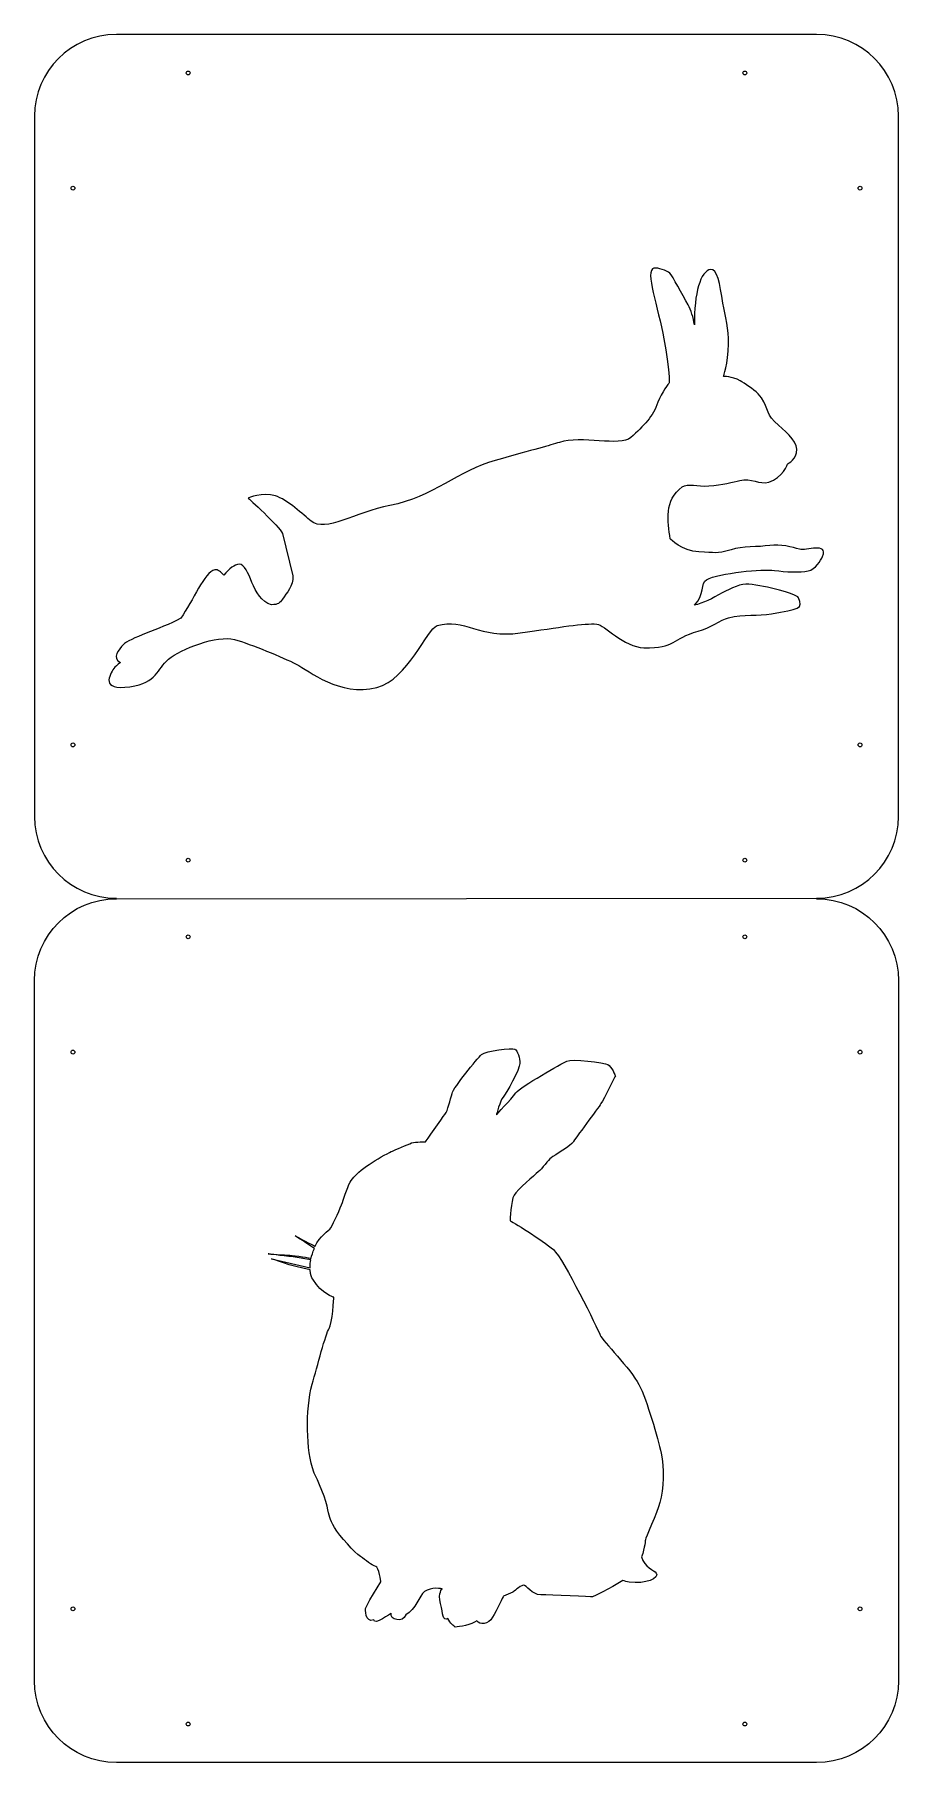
# Model space of a CAD drawing. Extents: x 0 to 127, y 0 to 254.
import ezdxf

# ---------------------------------------------------------------- set-up
doc = ezdxf.new("R2010")
doc.units = 0
doc.layers.get('0').update_dxf_attribs({"linetype": 'CONTINUOUS'})

msp = doc.modelspace()

# ---------------------------------------------------------------- linework, layer by layer
at = {"color": 7}
for points in [[(114.976281, 254.000006), (12.023712, 254.000006)], [(0, 241.98089), (0, 139.067659)], [(127, 139.067659), (127, 241.98089)], [(36.455595, 180.642198), (37.989209, 174.444946)], [(93.457129, 179.860034), (93.457129, 179.859929)], [(12.023712, 126.953922), (114.976281, 127.048545)], [(0, 12.01915), (0, 114.932325)], [(127, 114.932325), (127, 12.01915)], [(34.824852, 74.048621), (40.495753, 72.724432)], [(40.594628, 73.905042), (38.035554, 74.308431)], [(41.257511, 75.880017), (41.256354, 75.871392)], [(48.666614, 22.653824), (49.312667, 23.889551), (50.905501, 26.568537)], [(70.331911, 25.026929), (68.921996, 24.45419)], [(114.976281, 0.000006), (12.023712, 0.000006)]]:
    msp.add_lwpolyline(points, dxfattribs=at)
for points in [[(22.86, 248.355561), (22.86, 248.355561)], [(104.704444, 248.355561), (104.704444, 248.355561)], [(5.926667, 231.422228), (5.926667, 231.422228)], [(121.637778, 231.422228), (121.637778, 231.422228)], [(5.926667, 149.577781), (5.926667, 149.577781)], [(121.637778, 149.577781), (121.637778, 149.577781)], [(22.86, 132.64445), (22.86, 132.64445)], [(104.704444, 132.64445), (104.704444, 132.64445)], [(22.86, 121.355561), (22.86, 121.355561)], [(104.704444, 121.355561), (104.704444, 121.355561)], [(5.926667, 104.422228), (5.926667, 104.422228)], [(121.637778, 104.422228), (121.637778, 104.422228)], [(5.926667, 22.577782), (5.926667, 22.577782)], [(121.637778, 22.577781), (121.637778, 22.577781)], [(22.86, 5.64445), (22.86, 5.64445)], [(104.704444, 5.64445), (104.704444, 5.64445)]]:
    msp.add_lwpolyline(points, close=True, dxfattribs=at)
for points in [[(12.023712, 254.000006), (5.361991, 254.000006), (0, 248.640087), (0, 241.98089)], [(127, 241.98089), (127, 248.640087), (121.638006, 254.000006), (114.976281, 254.000006)], [(22.295556, 248.355561), (22.295556, 248.51143), (22.421912, 248.637786), (22.577778, 248.637786)], [(22.577778, 248.073333), (22.421912, 248.073333), (22.295556, 248.19969), (22.295556, 248.355561)], [(22.577778, 248.637786), (22.733643, 248.637786), (22.86, 248.51143), (22.86, 248.355561)], [(22.86, 248.355561), (22.86, 248.19969), (22.733643, 248.073333), (22.577778, 248.073333)], [(104.14, 248.355561), (104.14, 248.51143), (104.266357, 248.637786), (104.422222, 248.637786)], [(104.422222, 248.073333), (104.266357, 248.073333), (104.14, 248.19969), (104.14, 248.355561)], [(104.422222, 248.637786), (104.578088, 248.637786), (104.704444, 248.51143), (104.704444, 248.355561)], [(104.704444, 248.355561), (104.704444, 248.19969), (104.578088, 248.073333), (104.422222, 248.073333)], [(5.362222, 231.422228), (5.362222, 231.578096), (5.488577, 231.704453), (5.644444, 231.704453)], [(5.644444, 231.14), (5.488577, 231.14), (5.362222, 231.266357), (5.362222, 231.422228)], [(5.644444, 231.704453), (5.800311, 231.704453), (5.926667, 231.578096), (5.926667, 231.422228)], [(5.926667, 231.422228), (5.926667, 231.266357), (5.800311, 231.14), (5.644444, 231.14)], [(121.073333, 231.422228), (121.073333, 231.578096), (121.19969, 231.704453), (121.355556, 231.704453)], [(121.355556, 231.14), (121.19969, 231.14), (121.073333, 231.266357), (121.073333, 231.422228)], [(121.355556, 231.704453), (121.511421, 231.704453), (121.637778, 231.578096), (121.637778, 231.422228)], [(121.637778, 231.422228), (121.637778, 231.266357), (121.511421, 231.14), (121.355556, 231.14)], [(91.062251, 219.661634), (89.642133, 219.359224), (91.687478, 213.874397), (92.524023, 209.249256)], [(93.375926, 218.91071), (92.931199, 219.298531), (91.670332, 219.791118), (91.062251, 219.661634)], [(96.092043, 214.250543), (95.204692, 215.776794), (93.820758, 218.522783), (93.375926, 218.91071)], [(99.383423, 219.480924), (97.928593, 219.217748), (96.909444, 216.018827), (97.026937, 211.307118)], [(101.195044, 214.517926), (100.734013, 217.36237), (100.36523, 219.658373), (99.383423, 219.480924)], [(97.026937, 211.307118), (96.815513, 212.409574), (96.514155, 213.524653), (96.092043, 214.250543)], [(102.027697, 208.543352), (102.1028, 210.60437), (101.50061, 212.632779), (101.195044, 214.517926)], [(92.524023, 209.249256), (93.360569, 204.624116), (93.295143, 202.786514), (93.295143, 202.786514)], [(101.299599, 203.729403), (101.299599, 203.729403), (101.917673, 205.526298), (102.027697, 208.543352)], [(103.732344, 203.098391), (102.479998, 203.808503), (101.299599, 203.729403), (101.299599, 203.729403)], [(93.295143, 202.786514), (93.295143, 202.786514), (92.148088, 201.361347), (91.652135, 199.960477)], [(106.356949, 201.177902), (105.649993, 201.91147), (104.356729, 202.744439), (103.732344, 203.098391)], [(108.776757, 197.11982), (107.426061, 198.37406), (107.971136, 199.502918), (106.356949, 201.177902)], [(91.652135, 199.960477), (90.90321, 197.844763), (89.605212, 196.498591), (87.651169, 194.764912)], [(112.045732, 193.028079), (111.967263, 194.462818), (110.272504, 195.730942), (108.776757, 197.11982)], [(77.160638, 194.052802), (75.711278, 193.579464), (73.620493, 193.034074), (67.702299, 191.408948)], [(87.651169, 194.764912), (86.104512, 193.392654), (80.363767, 195.098773), (77.160638, 194.052802)], [(67.702299, 191.408948), (62.442466, 189.964742), (58.493041, 185.961883), (52.238357, 184.781589)], [(107.922119, 188.198456), (109.993971, 188.800752), (110.741319, 190.918886), (110.741319, 190.918886)], [(110.741319, 190.918886), (110.741319, 190.918886), (112.126831, 191.544112), (112.045732, 193.028079)], [(95.218261, 187.492973), (96.087625, 188.094532), (97.432219, 187.525686), (99.125822, 187.637814)], [(99.125822, 187.637814), (101.059249, 187.76572), (102.750642, 188.243476), (103.660502, 188.457951)], [(103.660502, 188.457951), (105.367253, 188.860288), (106.556067, 187.801273), (107.922119, 188.198456)], [(35.412569, 186.202865), (33.544884, 186.803688), (31.387621, 185.870371), (31.387621, 185.870371)], [(31.387621, 185.870371), (31.387621, 185.870371), (35.982362, 181.746653), (36.455595, 180.642198)], [(40.646422, 182.480642), (39.564582, 183.368098), (37.111325, 185.656528), (35.412569, 186.202865)], [(93.457129, 179.859929), (93.094132, 182.385764), (92.524128, 185.628653), (95.218261, 187.492973)], [(52.238357, 184.781589), (47.071297, 183.806514), (42.786539, 180.724875), (40.646422, 182.480642)], [(97.670887, 177.960057), (95.177344, 178.020013), (93.457129, 179.860034), (93.457129, 179.860034)], [(102.404053, 178.275615), (100.115729, 177.551934), (100.16443, 177.900206), (97.670887, 177.960057)], [(108.08379, 178.906732), (106.356108, 178.634931), (104.056002, 178.798075), (102.404053, 178.275615)], [(112.43166, 178.345459), (111.476149, 178.636404), (109.599102, 179.145084), (108.08379, 178.906732)], [(115.833591, 177.289916), (116.761227, 179.432558), (113.387171, 178.054514), (112.43166, 178.345459)], [(26.510559, 175.30621), (24.981363, 175.051239), (23.301856, 170.732716), (21.487184, 168.195836)], [(27.80214, 174.522363), (27.3896, 175.051134), (26.980321, 175.384468), (26.510559, 175.30621)], [(30.059751, 176.13697), (29.422954, 176.138022), (28.647732, 175.466198), (27.80214, 174.522363)], [(34.830679, 170.177543), (31.833505, 171.012827), (31.773443, 176.135182), (30.059751, 176.13697)], [(98.775236, 173.858007), (100.645025, 174.854961), (107.121127, 175.47861), (108.760979, 175.235315)], [(113.713669, 175.1478), (114.819912, 175.38531), (115.575043, 176.692669), (115.833591, 177.289916)], [(37.989209, 174.444946), (38.037595, 172.939627), (37.067042, 171.911958), (36.4415, 171.010092)], [(97.009687, 170.135574), (98.542775, 171.600922), (97.908818, 173.396029), (98.775236, 173.858007)], [(105.003203, 173.202382), (102.699206, 173.445257), (99.48903, 170.534019), (97.009687, 170.135574)], [(112.308066, 171.199006), (111.996295, 171.832753), (107.571639, 172.931633), (105.003203, 173.202382)], [(108.760979, 175.235315), (110.400831, 174.992124), (112.57545, 174.903347), (113.713669, 175.1478)], [(36.4415, 171.010092), (36.027592, 170.413476), (35.85393, 170.218671), (34.830679, 170.177543)], [(108.314043, 168.826532), (112.323739, 169.551686), (113.083814, 169.622476), (112.308066, 171.199006)], [(21.487184, 168.195836), (18.36021, 166.50276), (13.9527, 165.299115), (13.008023, 164.290274)], [(59.199997, 167.116311), (63.123336, 168.318904), (65.468251, 165.18888), (71.37845, 166.033524)], [(97.53446, 166.28534), (99.278868, 166.774876), (100.864444, 167.971053), (102.005082, 168.27704)], [(102.005082, 168.27704), (104.261851, 168.882281), (106.383456, 168.477314), (108.314043, 168.826532)], [(19.710064, 162.185605), (21.489498, 163.667783), (26.878816, 165.766036), (29.37583, 165.073806)], [(50.341219, 158.030015), (54.868747, 159.169812), (57.69005, 166.653492), (59.199997, 167.116311)], [(71.37845, 166.033524), (77.28865, 166.878274), (80.753587, 167.489616), (82.653775, 167.340357)], [(82.653775, 167.340357), (83.769695, 167.252632), (86.606671, 163.935166), (89.592485, 163.863008)], [(89.592485, 163.863008), (94.25991, 163.750038), (93.666345, 165.199819), (97.53446, 166.28534)], [(13.008023, 164.290274), (12.441175, 163.684823), (11.296855, 162.351588), (12.614627, 161.676714)], [(29.37583, 165.073806), (31.872844, 164.381681), (36.506189, 162.435842), (38.457603, 161.457927)], [(11.654698, 160.800724), (11.041673, 159.877505), (9.626393, 157.502191), (14.013497, 158.136148)], [(12.614627, 161.676714), (12.162116, 161.350532), (11.824784, 161.056642), (11.654698, 160.800724)], [(14.013497, 158.136148), (18.087042, 158.72477), (17.930735, 160.703426), (19.710064, 162.185605)], [(38.457603, 161.457927), (40.409016, 160.480011), (44.777818, 156.629356), (50.341219, 158.030015)], [(5.362222, 149.577781), (5.362222, 149.733652), (5.488576, 149.860008), (5.644444, 149.860008)], [(5.644444, 149.860008), (5.80031, 149.860008), (5.926667, 149.733652), (5.926667, 149.577781)], [(121.073333, 149.577781), (121.073333, 149.733652), (121.199687, 149.860008), (121.355556, 149.860008)], [(121.355556, 149.860008), (121.511421, 149.860008), (121.637778, 149.733652), (121.637778, 149.577781)], [(5.644444, 149.295556), (5.488576, 149.295556), (5.362222, 149.421912), (5.362222, 149.577781)], [(5.926667, 149.577781), (5.926667, 149.421912), (5.80031, 149.295556), (5.644444, 149.295556)], [(121.355556, 149.295556), (121.199687, 149.295556), (121.073333, 149.421912), (121.073333, 149.577781)], [(121.637778, 149.577781), (121.637778, 149.421912), (121.511421, 149.295556), (121.355556, 149.295556)], [(0, 139.067659), (0, 132.40849), (5.361991, 127.048545), (12.023712, 127.048545)], [(114.976281, 127.048545), (121.637998, 127.048545), (127, 132.40849), (127, 139.067659)], [(22.295556, 132.64445), (22.295556, 132.800319), (22.421911, 132.926675), (22.577777, 132.926675)], [(22.577777, 132.362222), (22.421911, 132.362222), (22.295556, 132.488579), (22.295556, 132.64445)], [(22.577777, 132.926675), (22.733645, 132.926675), (22.86, 132.800319), (22.86, 132.64445)], [(22.86, 132.64445), (22.86, 132.488579), (22.733645, 132.362222), (22.577777, 132.362222)], [(104.14, 132.64445), (104.14, 132.800319), (104.266357, 132.926675), (104.422222, 132.926675)], [(104.422222, 132.362222), (104.266357, 132.362222), (104.14, 132.488579), (104.14, 132.64445)], [(104.422222, 132.926675), (104.578088, 132.926675), (104.704444, 132.800319), (104.704444, 132.64445)], [(104.704444, 132.64445), (104.704444, 132.488579), (104.578088, 132.362222), (104.422222, 132.362222)], [(0, 114.932325), (0, 121.591493), (5.361991, 126.953922), (12.023712, 126.953922)], [(114.976281, 126.953922), (121.637998, 126.953922), (127, 121.591493), (127, 114.932325)], [(22.295556, 121.355561), (22.295556, 121.51143), (22.421911, 121.637786), (22.577777, 121.637786)], [(22.577777, 121.073333), (22.421911, 121.073333), (22.295556, 121.19969), (22.295556, 121.355561)], [(22.577777, 121.637786), (22.733645, 121.637786), (22.86, 121.51143), (22.86, 121.355561)], [(22.86, 121.355561), (22.86, 121.19969), (22.733645, 121.073333), (22.577777, 121.073333)], [(104.14, 121.355561), (104.14, 121.51143), (104.266357, 121.637786), (104.422222, 121.637786)], [(104.422222, 121.073333), (104.266357, 121.073333), (104.14, 121.19969), (104.14, 121.355561)], [(104.422222, 121.637786), (104.578088, 121.637786), (104.704444, 121.51143), (104.704444, 121.355561)], [(104.704444, 121.355561), (104.704444, 121.19969), (104.578088, 121.073333), (104.422222, 121.073333)], [(5.362222, 104.422228), (5.362222, 104.578096), (5.488577, 104.704453), (5.644444, 104.704453)], [(5.644444, 104.14), (5.488577, 104.14), (5.362222, 104.266357), (5.362222, 104.422228)], [(5.644444, 104.704453), (5.800311, 104.704453), (5.926667, 104.578096), (5.926667, 104.422228)], [(5.926667, 104.422228), (5.926667, 104.266357), (5.800311, 104.14), (5.644444, 104.14)], [(65.70088, 104.051814), (66.352193, 104.629076), (70.194538, 105.037935), (70.586251, 104.848389)], [(70.586251, 104.848389), (70.977859, 104.658739), (71.382195, 103.496221), (71.361684, 102.762443)], [(121.073333, 104.422228), (121.073333, 104.578096), (121.19969, 104.704453), (121.355556, 104.704453)], [(121.355556, 104.14), (121.19969, 104.14), (121.073333, 104.266357), (121.073333, 104.422228)], [(121.355556, 104.704453), (121.511421, 104.704453), (121.637778, 104.578096), (121.637778, 104.422228)], [(121.637778, 104.422228), (121.637778, 104.266357), (121.511421, 104.14), (121.355556, 104.14)], [(61.373101, 98.336945), (61.616186, 99.223349), (65.049568, 103.474553), (65.70088, 104.051814)], [(71.361684, 102.762443), (71.341172, 102.028559), (69.309291, 98.214719), (68.880658, 97.789977)], [(70.74403, 98.41289), (71.465292, 99.365351), (77.574609, 102.767597), (78.25895, 103.105875)], [(78.25895, 103.105875), (78.943186, 103.444049), (83.77102, 102.892453), (84.298739, 102.599825)], [(84.298739, 102.599825), (84.826563, 102.307197), (85.383314, 100.922106), (85.383314, 100.922106)], [(85.383314, 100.922106), (85.383314, 100.922106), (83.66068, 97.516388), (83.26497, 96.852558)], [(60.334703, 95.269402), (60.746823, 95.81374), (61.130016, 97.450542), (61.373101, 98.336945)], [(67.8958, 95.217229), (67.8958, 95.217229), (70.022664, 97.460324), (70.74403, 98.41289)], [(68.880658, 97.789977), (68.452024, 97.365236), (67.8958, 95.217229), (67.8958, 95.217229)], [(83.26497, 96.852558), (82.869365, 96.188729), (79.365824, 91.562431), (79.176279, 91.170718)], [(57.482476, 91.220471), (57.482476, 91.220471), (59.922479, 94.725168), (60.334703, 95.269402)], [(49.616865, 88.184693), (50.72984, 88.947609), (52.289225, 89.70842), (52.631395, 89.877559)], [(52.631395, 89.877559), (52.973566, 90.046593), (54.852296, 90.857158), (55.433554, 91.059221)], [(55.433554, 91.059221), (56.014813, 91.261388), (57.482476, 91.220471), (57.482476, 91.220471)], [(79.176279, 91.170718), (78.986733, 90.779005), (76.401994, 89.203632), (75.956846, 88.898487)], [(46.566467, 85.570291), (47.513668, 86.828949), (48.503891, 87.421778), (49.616865, 88.184693)], [(74.052556, 86.807912), (73.50422, 86.366761), (71.002157, 84.193615), (70.50347, 83.393674)], [(75.956846, 88.898487), (75.511593, 88.593342), (74.600786, 87.249168), (74.052556, 86.807912)], [(45.267102, 82.335922), (45.526596, 83.102729), (46.143408, 85.008071), (46.566467, 85.570291)], [(43.556565, 78.600131), (43.952275, 79.263961), (45.007503, 81.56901), (45.267102, 82.335922)], [(70.50347, 83.393674), (70.004782, 82.593734), (69.922842, 79.658409), (69.922842, 79.658409)], [(69.922842, 79.658409), (69.922842, 79.658409), (74.75278, 76.753483), (76.282608, 75.380909)], [(41.131077, 75.555518), (40.66931, 75.895058), (39.191971, 76.848992), (38.302201, 77.419311)], [(38.302201, 77.419311), (39.533931, 76.689845), (41.257511, 75.880017), (41.257511, 75.880017)], [(41.256354, 75.871392), (41.851813, 77.352413), (43.287604, 78.148882), (43.556565, 78.600131)], [(38.035554, 74.308431), (36.23382, 74.474625), (34.348779, 74.759153), (34.348779, 74.759153)], [(34.348779, 74.759153), (34.348779, 74.759153), (36.806138, 74.579706), (37.540022, 74.559194)], [(40.501117, 72.419813), (37.60955, 72.961417), (34.824852, 74.048621), (34.824852, 74.048621)], [(37.540022, 74.559194), (38.273801, 74.538683), (40.644486, 74.135084), (40.644486, 74.135084)], [(40.495753, 72.724432), (40.495753, 73.126033), (40.524364, 73.532577), (40.594628, 73.905042)], [(40.644486, 74.135084), (40.729371, 74.477044), (40.908188, 74.984777), (41.131077, 75.555518)], [(76.282608, 75.380909), (77.81233, 74.008229), (82.792368, 63.671481), (83.154419, 62.826625)], [(40.913447, 71.023151), (40.727794, 71.332504), (40.528676, 71.597257), (40.501117, 72.419813)], [(43.997085, 68.380034), (43.997085, 68.380034), (42.235006, 68.820553), (40.913447, 71.023151)], [(43.292337, 63.798545), (43.775037, 64.522752), (43.997085, 68.380034), (43.997085, 68.380034)], [(40.828352, 55.610119), (41.553926, 58.189809), (42.809533, 63.074444), (43.292337, 63.798545)], [(83.154419, 62.826625), (83.51647, 61.98177), (87.62988, 57.851531), (88.836786, 55.558367)], [(41.038303, 42.69084), (39.952046, 45.828858), (39.742094, 51.747894), (40.828352, 55.610119)], [(88.836786, 55.558367), (90.043797, 53.265204), (91.639365, 47.644476), (92.122065, 45.472067)], [(92.122065, 45.472067), (92.604869, 43.299657), (92.519563, 40.249469), (91.916005, 38.197708)], [(43.020536, 37.669147), (42.675526, 39.305528), (41.038303, 42.69084), (41.038303, 42.69084)], [(91.916005, 38.197708), (91.507357, 36.808304), (89.801658, 32.779569), (89.801658, 32.779569)], [(44.085231, 34.547853), (43.323472, 35.83123), (43.344089, 36.133955), (43.020536, 37.669147)], [(47.910115, 30.268881), (47.117221, 30.797757), (44.846989, 33.264582), (44.085231, 34.547853)], [(89.801658, 32.779569), (89.801658, 32.779569), (89.70394, 31.566562), (89.245329, 30.228489)], [(50.156681, 28.815103), (49.500109, 28.975512), (48.703008, 29.74011), (47.910115, 30.268881)], [(50.905501, 26.568537), (50.905501, 26.568537), (50.629072, 28.699608), (50.156681, 28.815103)], [(89.245329, 30.228489), (89.657027, 28.66395), (91.083667, 28.241838), (91.387445, 27.846023)], [(59.935732, 25.511311), (59.935732, 25.511311), (58.270004, 25.869575), (57.336793, 25.114864)], [(59.679709, 23.358571), (59.268536, 25.003262), (59.935732, 25.511311), (59.935732, 25.511311)], [(71.829236, 26.039976), (71.350429, 25.960561), (70.331911, 25.026929), (70.331911, 25.026929)], [(74.432488, 24.635215), (73.104829, 24.635215), (72.308043, 26.119287), (71.829236, 26.039976)], [(86.473989, 26.743672), (84.650166, 25.573581), (82.004734, 24.321971), (82.004734, 24.321971)], [(87.422978, 26.524464), (87.0847, 26.580844), (86.768721, 26.656367), (86.473989, 26.743672)], [(91.387445, 27.846023), (91.950506, 27.112034), (89.801658, 26.128017), (87.422978, 26.524464)], [(5.362222, 22.577782), (5.362222, 22.733651), (5.488577, 22.860008), (5.644444, 22.860008)], [(5.644444, 22.860008), (5.800311, 22.860008), (5.926667, 22.733651), (5.926667, 22.577782)], [(57.336793, 25.114864), (56.506874, 24.443776), (56.067406, 22.565678), (54.561561, 21.678958)], [(60.736935, 21.156078), (59.973389, 20.774252), (60.090882, 21.713985), (59.679709, 23.358571)], [(68.921996, 24.45419), (68.921996, 24.45419), (67.932089, 22.389491), (67.34473, 21.332265)], [(82.004734, 24.321971), (82.004734, 24.321971), (75.760148, 24.635215), (74.432488, 24.635215)], [(121.073333, 22.577781), (121.073333, 22.733652), (121.199687, 22.860008), (121.355556, 22.860008)], [(121.355556, 22.860008), (121.511421, 22.860008), (121.637778, 22.733652), (121.637778, 22.577781)], [(5.644444, 22.295555), (5.488577, 22.295555), (5.362222, 22.421912), (5.362222, 22.577782)], [(5.926667, 22.577782), (5.926667, 22.421912), (5.800311, 22.295555), (5.644444, 22.295555)], [(49.900132, 20.979786), (48.5345, 20.407153), (48.666614, 22.653824), (48.666614, 22.653824)], [(52.430595, 21.927093), (52.430595, 21.927093), (49.811986, 20.054674), (49.900132, 20.979786)], [(54.561561, 21.678958), (54.217287, 20.495193), (52.146803, 20.979786), (52.430595, 21.927093)], [(61.839812, 19.903416), (61.574848, 20.080339), (61.170933, 20.444809), (60.736935, 21.156078)], [(65.024744, 20.832946), (64.259304, 20.152602), (62.447578, 19.980202), (61.839812, 19.903416)], [(67.34473, 21.332265), (66.75737, 20.275039), (65.377117, 20.186893), (65.024744, 20.832946)], [(121.355556, 22.295556), (121.199687, 22.295556), (121.073333, 22.421912), (121.073333, 22.577781)], [(121.637778, 22.577781), (121.637778, 22.421912), (121.511421, 22.295556), (121.355556, 22.295556)], [(12.023712, 0.000006), (5.361991, 0.000006), (0, 5.359953), (0, 12.01915)], [(127, 12.01915), (127, 5.359953), (121.637998, 0.000006), (114.976281, 0.000006)], [(22.295556, 5.64445), (22.295556, 5.800319), (22.421911, 5.926675), (22.577777, 5.926675)], [(22.577777, 5.362222), (22.421911, 5.362222), (22.295556, 5.488579), (22.295556, 5.64445)], [(22.577777, 5.926675), (22.733645, 5.926675), (22.86, 5.800319), (22.86, 5.64445)], [(22.86, 5.64445), (22.86, 5.488579), (22.733645, 5.362222), (22.577777, 5.362222)], [(104.14, 5.64445), (104.14, 5.800319), (104.266357, 5.926675), (104.422222, 5.926675)], [(104.422222, 5.362222), (104.266357, 5.362222), (104.14, 5.488579), (104.14, 5.64445)], [(104.422222, 5.926675), (104.578088, 5.926675), (104.704444, 5.800319), (104.704444, 5.64445)], [(104.704444, 5.64445), (104.704444, 5.488579), (104.578088, 5.362222), (104.422222, 5.362222)]]:
    msp.add_open_spline(points, degree=3, dxfattribs=at)

doc.saveas('drawing.dxf')
